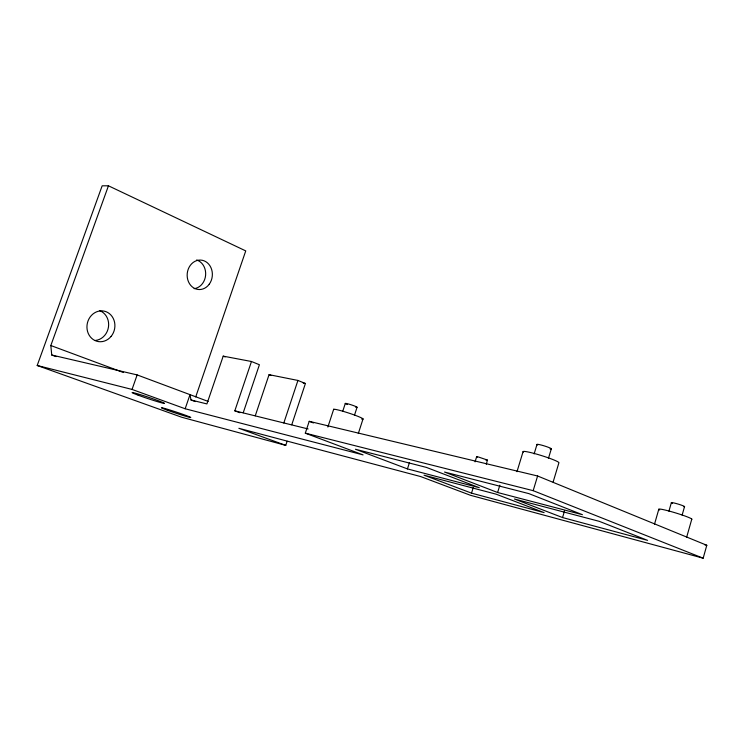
<?xml version="1.0" encoding="UTF-8"?>
<svg xmlns="http://www.w3.org/2000/svg" width="744" height="744" viewBox="0 0 744 744"><rect width="100%" height="100%" fill="white"/><g stroke="black" fill="none" stroke-linecap="round" stroke-linejoin="round"><path stroke-width="1.12" d="M287.119 441.266L285.761 445.368L238.861 428.293L420.732 476.579L470.468 495.29L703.173 558.195L706.8 545.278L537.605 475.993L309.206 421.327L305.31 433.157L363.081 454.891L185.163 408.754L132.051 389.428L37.2 365.481L102.16 185.814L108.447 185.805L245.743 250.905L195.719 396.915M686.619 537.354L691.799 519.117M682.127 515.108L684.554 506.58M668.912 511.212L671.348 502.721M654.497 524.232L658.766 509.37M562.557 517.554L514.439 499.001L599.357 521.367L647.587 540.358L562.557 517.554L564.501 511.026M548.43 458.425L551.304 448.902M553.127 482.038L558.874 462.889A18.777 1.702 17.3 0 0 540.07 455.142A18.777 1.702 17.3 0 0 523.413 452.138M534.127 453.905L537.01 444.401M703.173 558.195L533.169 490.668L537.605 475.993M516.978 471.696L523.106 451.58M497.615 492.509L444.531 472.04L528.854 493.607L582.431 514.699L497.615 492.509L499.847 485.2M471.529 493.142L424.015 475.174L496.081 494.165L544.115 512.607L471.529 493.142L473.24 487.618M486.306 464.303L487.422 460.062L478.346 456.965L476.634 456.751L475.063 461.838M407.452 468.915L355.418 449.246L426.386 467.399L479.294 487.711L407.452 468.915L409.442 462.629M358.31 433.547L363.044 418.881M354.516 415.115L357.074 407.238M327.872 427.047L333.684 409.265M342.714 411.367L345.281 403.499M291.75 424.778L305.412 383.495L297.935 380.444L269.058 374.669L255.266 415.803M283.808 423.001L297.935 380.444M239.847 412.706L234.816 410.828L251.472 361.5L259.405 364.737L243.232 412.743M251.472 361.5L223.2 356.144L206.906 403.927L190.994 399.984L190.008 394.646L185.163 408.754M132.051 389.428L137.138 374.911L208.19 401.435M56.088 356.618L51.736 355.018L50.825 345.523L108.447 185.805M487.562 460.229L485.823 460.006M303.189 383.048L305.412 383.495M51.736 355.018L137.138 374.911M234.816 410.828L308.118 428.963M305.31 433.157L533.169 490.668M704.559 544.692L706.8 545.278M285.761 445.368L181.629 417.217L37.2 365.481M190.994 399.984L195.281 401.574M50.825 345.523L123.439 372.521M309.206 421.327L313.466 422.964M223.2 356.144L225.162 356.934M269.058 374.669L271.169 375.525M477.285 457.188L476.634 456.751M672.502 503.363A6.919 0.586 16.8 0 1 673.292 502.814A6.919 0.586 16.8 0 1 681.802 505.297A6.919 0.586 16.8 0 1 683.913 506.701M659.723 510.012A17.317 1.349 16.9 0 1 673.924 512.411A17.317 1.349 16.9 0 1 691.529 519.405M537.698 445.005A7.505 0.744 17.2 0 1 539.995 444.735A7.505 0.744 17.2 0 1 549.202 447.637A7.505 0.744 17.2 0 1 550.039 448.892M356.488 407.331A6.222 0.53 18.1 0 1 355.632 407.182M347.318 404.541A6.222 0.53 18.1 0 1 346.295 404.104M345.597 403.75A6.222 0.53 18.1 0 1 350.74 404.662A6.222 0.53 18.1 0 1 356.981 407.349M333.591 409.572A15.559 1.228 18.1 0 1 350.74 413.729A15.559 1.228 18.1 0 1 361.696 419.104M99.696 310.648A15.382 13.857 -78.2 0 1 108.475 326.988A15.382 13.857 -78.2 0 1 95.344 340.454M196.611 259.982A14.648 12.546 -85.1 0 1 205.614 275.215A14.648 12.546 -85.1 0 1 194.138 288.681M167.316 410.204A15.447 0.586 18.4 0 0 190.659 417.542A15.447 0.586 18.4 0 0 170.357 410.149A15.447 0.586 18.4 0 0 167.316 410.204M111.089 336.418A15.512 13.922 -78.3 0 0 104.169 311.132A15.512 13.922 -78.3 0 0 87.522 331.35A15.512 13.922 -78.3 0 0 111.089 336.418M138.189 395.185A17.112 0.716 18.5 0 0 164.312 403.434A17.112 0.716 18.5 0 0 142.271 395.259A17.112 0.716 18.5 0 0 138.189 395.185M209.25 284.208A14.759 12.592 -85 0 0 202.219 260.27A14.759 12.592 -85 0 0 187.823 279.939A14.759 12.592 -85 0 0 209.25 284.208"/></g></svg>
